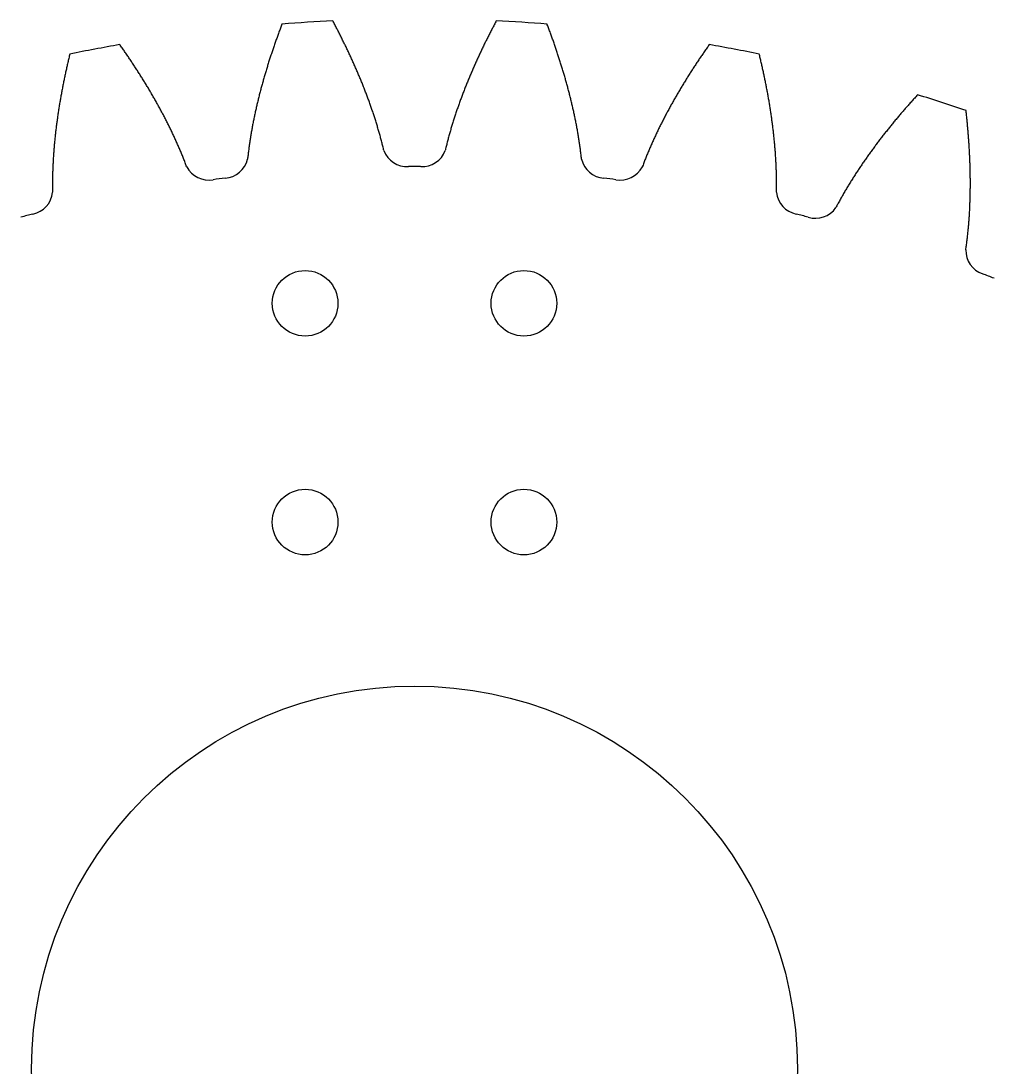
# Model space of a CAD drawing. Extents: x 72 to 228, y 22 to 178.
# Drawn here: x 132.01 to 176.49, y 130.08 to 177.91 of the extents above; entities that cross this region are included whole.
import ezdxf

# ---------------------------------------------------------------- set-up
doc = ezdxf.new("R2010")
doc.units = 0
doc.layers.get('0').update_dxf_attribs({"linetype": 'continuous'})

# ---------------------------------------------------------------- blocks, each defined once
blk = doc.blocks.new('CUT088')
at = {"color": 0}
for points in [[(143.942, 177.764), (143.924, 177.718), (143.907, 177.671), (143.889, 177.624), (143.871, 177.577), (143.854, 177.531), (143.836, 177.484), (143.819, 177.437), (143.802, 177.39), (143.784, 177.343), (143.767, 177.296), (143.75, 177.249), (143.733, 177.202), (143.716, 177.155), (143.699, 177.108), (143.682, 177.061), (143.666, 177.014), (143.649, 176.967), (143.632, 176.919), (143.616, 176.872), (143.599, 176.825), (143.583, 176.778), (143.567, 176.731), (143.55, 176.683), (143.534, 176.636), (143.518, 176.589), (143.502, 176.541), (143.486, 176.494), (143.471, 176.446), (143.455, 176.399), (143.439, 176.351), (143.424, 176.304), (143.408, 176.256), (143.393, 176.209), (143.377, 176.161), (143.362, 176.114), (143.347, 176.066), (143.332, 176.018), (143.317, 175.971), (143.302, 175.923), (143.287, 175.875), (143.272, 175.827), (143.257, 175.78), (143.243, 175.732), (143.228, 175.684), (143.214, 175.636), (143.199, 175.588), (143.185, 175.54), (143.171, 175.492), (143.157, 175.444), (143.143, 175.396), (143.129, 175.348), (143.115, 175.3), (143.101, 175.252), (143.088, 175.204), (143.074, 175.156), (143.061, 175.108), (143.047, 175.06), (143.034, 175.011), (143.021, 174.963), (143.008, 174.915), (142.995, 174.867), (142.982, 174.818), (142.969, 174.77), (142.956, 174.722), (142.944, 174.673), (142.931, 174.625), (142.918, 174.577), (142.906, 174.528), (142.894, 174.48), (142.882, 174.431), (142.87, 174.383), (142.858, 174.334), (142.846, 174.286), (142.834, 174.237), (142.822, 174.188), (142.811, 174.14), (142.799, 174.091), (142.788, 174.042), (142.776, 173.994), (142.765, 173.945), (142.754, 173.896), (142.743, 173.847), (142.732, 173.799), (142.722, 173.75), (142.711, 173.701), (142.7, 173.652), (142.69, 173.603), (142.68, 173.554), (142.669, 173.505), (142.659, 173.456), (142.649, 173.407), (142.639, 173.358), (142.63, 173.309), (142.62, 173.26), (142.61, 173.211), (142.601, 173.162), (142.592, 173.113), (142.583, 173.064), (142.573, 173.015), (142.564, 172.965), (142.556, 172.916), (142.547, 172.867), (142.538, 172.818), (142.53, 172.768), (142.521, 172.719), (142.513, 172.67), (142.505, 172.62), (142.497, 172.571), (142.489, 172.522), (142.482, 172.472), (142.474, 172.423), (142.467, 172.373), (142.459, 172.324), (142.452, 172.274), (142.445, 172.225), (142.438, 172.175), (142.432, 172.126), (142.425, 172.076), (142.419, 172.027), (142.412, 171.977), (142.406, 171.927), (142.4, 171.878), (142.394, 171.828), (142.389, 171.779), (142.383, 171.729), (142.378, 171.679), (142.373, 171.629), (142.369, 171.594)], [(148.598, 171.986), (148.586, 172.035), (148.575, 172.084), (148.563, 172.132), (148.552, 172.181), (148.54, 172.23), (148.528, 172.278), (148.515, 172.327), (148.503, 172.375), (148.491, 172.423), (148.478, 172.472), (148.465, 172.52), (148.452, 172.568), (148.439, 172.617), (148.426, 172.665), (148.413, 172.713), (148.399, 172.761), (148.385, 172.809), (148.372, 172.857), (148.358, 172.905), (148.344, 172.953), (148.33, 173.001), (148.315, 173.049), (148.301, 173.097), (148.287, 173.145), (148.272, 173.193), (148.257, 173.241), (148.242, 173.288), (148.227, 173.336), (148.212, 173.384), (148.197, 173.431), (148.182, 173.479), (148.166, 173.527), (148.151, 173.574), (148.135, 173.622), (148.119, 173.669), (148.104, 173.716), (148.088, 173.764), (148.071, 173.811), (148.055, 173.858), (148.039, 173.906), (148.023, 173.953), (148.006, 174), (147.989, 174.047), (147.973, 174.094), (147.956, 174.142), (147.939, 174.189), (147.922, 174.236), (147.905, 174.283), (147.888, 174.329), (147.87, 174.376), (147.853, 174.423), (147.835, 174.47), (147.818, 174.517), (147.8, 174.564), (147.782, 174.61), (147.764, 174.657), (147.746, 174.704), (147.728, 174.75), (147.71, 174.797), (147.692, 174.843), (147.673, 174.89), (147.655, 174.936), (147.636, 174.983), (147.618, 175.029), (147.599, 175.076), (147.58, 175.122), (147.561, 175.168), (147.542, 175.214), (147.523, 175.261), (147.504, 175.307), (147.485, 175.353), (147.465, 175.399), (147.446, 175.445), (147.426, 175.491), (147.407, 175.537), (147.387, 175.583), (147.367, 175.629), (147.347, 175.675), (147.327, 175.721), (147.307, 175.767), (147.287, 175.812), (147.267, 175.858), (147.247, 175.904), (147.227, 175.949), (147.206, 175.995), (147.186, 176.041), (147.165, 176.086), (147.144, 176.132), (147.124, 176.177), (147.103, 176.223), (147.082, 176.268), (147.061, 176.314), (147.04, 176.359), (147.019, 176.404), (146.997, 176.45), (146.976, 176.495), (146.955, 176.54), (146.933, 176.585), (146.912, 176.63), (146.89, 176.675), (146.869, 176.72), (146.847, 176.765), (146.825, 176.81), (146.803, 176.855), (146.781, 176.9), (146.759, 176.945), (146.737, 176.99), (146.715, 177.035), (146.693, 177.08), (146.67, 177.124), (146.648, 177.169), (146.625, 177.214), (146.603, 177.258), (146.58, 177.303), (146.558, 177.348), (146.535, 177.392), (146.512, 177.437), (146.489, 177.481), (146.466, 177.525), (146.443, 177.57), (146.42, 177.614), (146.397, 177.658), (146.374, 177.703), (146.35, 177.747), (146.327, 177.791), (146.304, 177.835), (146.28, 177.879), (146.264, 177.91)], [(148.598, 171.986), (148.586, 172.035), (148.575, 172.084), (148.563, 172.132), (148.552, 172.181), (148.54, 172.23), (148.528, 172.278), (148.515, 172.327), (148.503, 172.375), (148.491, 172.423), (148.478, 172.472), (148.465, 172.52), (148.452, 172.568), (148.439, 172.617), (148.426, 172.665), (148.413, 172.713), (148.399, 172.761), (148.385, 172.809), (148.372, 172.857), (148.358, 172.905), (148.344, 172.953), (148.33, 173.001), (148.315, 173.049), (148.301, 173.097), (148.287, 173.145), (148.272, 173.193), (148.257, 173.241), (148.242, 173.288), (148.227, 173.336), (148.212, 173.384), (148.197, 173.431), (148.182, 173.479), (148.166, 173.527), (148.151, 173.574), (148.135, 173.622), (148.119, 173.669), (148.104, 173.716), (148.088, 173.764), (148.071, 173.811), (148.055, 173.858), (148.039, 173.906), (148.023, 173.953), (148.006, 174), (147.989, 174.047), (147.973, 174.094), (147.956, 174.142), (147.939, 174.189), (147.922, 174.236), (147.905, 174.283), (147.888, 174.329), (147.87, 174.376), (147.853, 174.423), (147.835, 174.47), (147.818, 174.517), (147.8, 174.564), (147.782, 174.61), (147.764, 174.657), (147.746, 174.704), (147.728, 174.75), (147.71, 174.797), (147.692, 174.843), (147.673, 174.89), (147.655, 174.936), (147.636, 174.983), (147.618, 175.029), (147.599, 175.076), (147.58, 175.122), (147.561, 175.168), (147.542, 175.214), (147.523, 175.261), (147.504, 175.307), (147.485, 175.353), (147.465, 175.399), (147.446, 175.445), (147.426, 175.491), (147.407, 175.537), (147.387, 175.583), (147.367, 175.629), (147.347, 175.675), (147.327, 175.721), (147.307, 175.767), (147.287, 175.812), (147.267, 175.858), (147.247, 175.904), (147.227, 175.949), (147.206, 175.995), (147.186, 176.041), (147.165, 176.086), (147.144, 176.132), (147.124, 176.177), (147.103, 176.223), (147.082, 176.268), (147.061, 176.314), (147.04, 176.359), (147.019, 176.404), (146.997, 176.45), (146.976, 176.495), (146.955, 176.54), (146.933, 176.585), (146.912, 176.63), (146.89, 176.675), (146.869, 176.72), (146.847, 176.765), (146.825, 176.81), (146.803, 176.855), (146.781, 176.9), (146.759, 176.945), (146.737, 176.99), (146.715, 177.035), (146.693, 177.08), (146.67, 177.124), (146.648, 177.169), (146.625, 177.214), (146.603, 177.258), (146.58, 177.303), (146.558, 177.348), (146.535, 177.392), (146.512, 177.437), (146.489, 177.481), (146.466, 177.525), (146.443, 177.57), (146.42, 177.614), (146.397, 177.658), (146.374, 177.703), (146.35, 177.747), (146.327, 177.791), (146.304, 177.835), (146.28, 177.879), (146.264, 177.91)], [(153.736, 177.91), (153.713, 177.866), (153.689, 177.822), (153.666, 177.778), (153.643, 177.734), (153.619, 177.69), (153.596, 177.645), (153.573, 177.601), (153.55, 177.557), (153.527, 177.512), (153.504, 177.468), (153.481, 177.423), (153.458, 177.379), (153.436, 177.334), (153.413, 177.29), (153.39, 177.245), (153.368, 177.2), (153.345, 177.156), (153.323, 177.111), (153.301, 177.066), (153.278, 177.022), (153.256, 176.977), (153.234, 176.932), (153.212, 176.887), (153.19, 176.842), (153.168, 176.797), (153.147, 176.752), (153.125, 176.707), (153.103, 176.662), (153.082, 176.617), (153.06, 176.572), (153.039, 176.526), (153.017, 176.481), (152.996, 176.436), (152.975, 176.391), (152.954, 176.345), (152.933, 176.3), (152.912, 176.255), (152.891, 176.209), (152.87, 176.164), (152.849, 176.118), (152.829, 176.073), (152.808, 176.027), (152.788, 175.982), (152.767, 175.936), (152.747, 175.89), (152.727, 175.844), (152.707, 175.799), (152.687, 175.753), (152.667, 175.707), (152.647, 175.661), (152.627, 175.615), (152.607, 175.569), (152.587, 175.523), (152.568, 175.477), (152.548, 175.431), (152.529, 175.385), (152.51, 175.339), (152.49, 175.293), (152.471, 175.247), (152.452, 175.201), (152.433, 175.154), (152.414, 175.108), (152.396, 175.062), (152.377, 175.015), (152.358, 174.969), (152.34, 174.923), (152.321, 174.876), (152.303, 174.83), (152.285, 174.783), (152.266, 174.736), (152.248, 174.69), (152.23, 174.643), (152.213, 174.596), (152.195, 174.55), (152.177, 174.503), (152.16, 174.456), (152.142, 174.409), (152.125, 174.362), (152.107, 174.315), (152.09, 174.269), (152.073, 174.222), (152.056, 174.175), (152.039, 174.127), (152.022, 174.08), (152.006, 174.033), (151.989, 173.986), (151.973, 173.939), (151.956, 173.892), (151.94, 173.844), (151.924, 173.797), (151.908, 173.75), (151.892, 173.702), (151.876, 173.655), (151.86, 173.607), (151.844, 173.56), (151.829, 173.512), (151.814, 173.465), (151.798, 173.417), (151.783, 173.37), (151.768, 173.322), (151.753, 173.274), (151.738, 173.226), (151.724, 173.179), (151.709, 173.131), (151.695, 173.083), (151.68, 173.035), (151.666, 172.987), (151.652, 172.939), (151.638, 172.891), (151.624, 172.843), (151.61, 172.795), (151.597, 172.747), (151.583, 172.699), (151.57, 172.651), (151.557, 172.602), (151.544, 172.554), (151.531, 172.506), (151.518, 172.457), (151.506, 172.409), (151.493, 172.361), (151.481, 172.312), (151.469, 172.264), (151.457, 172.215), (151.445, 172.166), (151.433, 172.118), (151.422, 172.069), (151.41, 172.021), (151.402, 171.986)], [(157.631, 171.594), (157.626, 171.644), (157.621, 171.694), (157.615, 171.744), (157.61, 171.793), (157.604, 171.843), (157.598, 171.893), (157.592, 171.942), (157.586, 171.992), (157.58, 172.041), (157.573, 172.091), (157.566, 172.141), (157.56, 172.19), (157.553, 172.24), (157.546, 172.289), (157.538, 172.339), (157.531, 172.388), (157.524, 172.438), (157.516, 172.487), (157.508, 172.536), (157.5, 172.586), (157.492, 172.635), (157.484, 172.684), (157.476, 172.734), (157.468, 172.783), (157.459, 172.832), (157.451, 172.882), (157.442, 172.931), (157.433, 172.98), (157.424, 173.029), (157.415, 173.078), (157.406, 173.127), (157.396, 173.177), (157.387, 173.226), (157.377, 173.275), (157.367, 173.324), (157.358, 173.373), (157.348, 173.422), (157.338, 173.471), (157.328, 173.52), (157.317, 173.569), (157.307, 173.618), (157.296, 173.667), (157.286, 173.715), (157.275, 173.764), (157.264, 173.813), (157.253, 173.862), (157.242, 173.911), (157.231, 173.959), (157.22, 174.008), (157.209, 174.057), (157.197, 174.106), (157.186, 174.154), (157.174, 174.203), (157.163, 174.251), (157.151, 174.3), (157.139, 174.349), (157.127, 174.397), (157.115, 174.446), (157.103, 174.494), (157.09, 174.543), (157.078, 174.591), (157.065, 174.639), (157.053, 174.688), (157.04, 174.736), (157.027, 174.784), (157.014, 174.833), (157.001, 174.881), (156.988, 174.929), (156.975, 174.978), (156.962, 175.026), (156.949, 175.074), (156.935, 175.122), (156.922, 175.17), (156.908, 175.218), (156.894, 175.267), (156.881, 175.315), (156.867, 175.363), (156.853, 175.411), (156.839, 175.459), (156.825, 175.507), (156.811, 175.555), (156.796, 175.602), (156.782, 175.65), (156.767, 175.698), (156.753, 175.746), (156.738, 175.794), (156.724, 175.842), (156.709, 175.889), (156.694, 175.937), (156.679, 175.985), (156.664, 176.033), (156.649, 176.08), (156.633, 176.128), (156.618, 176.175), (156.603, 176.223), (156.587, 176.271), (156.572, 176.318), (156.556, 176.366), (156.541, 176.413), (156.525, 176.461), (156.509, 176.508), (156.493, 176.555), (156.477, 176.603), (156.461, 176.65), (156.445, 176.697), (156.429, 176.745), (156.412, 176.792), (156.396, 176.839), (156.379, 176.886), (156.363, 176.934), (156.346, 176.981), (156.33, 177.028), (156.313, 177.075), (156.296, 177.122), (156.279, 177.169), (156.262, 177.216), (156.245, 177.263), (156.228, 177.31), (156.211, 177.357), (156.193, 177.404), (156.176, 177.451), (156.158, 177.498), (156.141, 177.545), (156.123, 177.591), (156.106, 177.638), (156.088, 177.685), (156.07, 177.732), (156.058, 177.764)], [(139.586, 171.243), (139.569, 171.29), (139.552, 171.337), (139.534, 171.384), (139.516, 171.43), (139.498, 171.477), (139.48, 171.524), (139.462, 171.57), (139.444, 171.617), (139.425, 171.663), (139.407, 171.71), (139.388, 171.756), (139.369, 171.802), (139.35, 171.848), (139.331, 171.895), (139.312, 171.941), (139.292, 171.987), (139.273, 172.033), (139.253, 172.079), (139.233, 172.125), (139.213, 172.171), (139.193, 172.216), (139.173, 172.262), (139.153, 172.308), (139.133, 172.354), (139.112, 172.399), (139.092, 172.445), (139.071, 172.49), (139.05, 172.536), (139.029, 172.581), (139.008, 172.626), (138.987, 172.672), (138.966, 172.717), (138.944, 172.762), (138.923, 172.807), (138.901, 172.852), (138.879, 172.897), (138.858, 172.942), (138.836, 172.987), (138.814, 173.032), (138.792, 173.077), (138.769, 173.122), (138.747, 173.167), (138.725, 173.211), (138.702, 173.256), (138.68, 173.301), (138.657, 173.345), (138.634, 173.39), (138.611, 173.434), (138.588, 173.479), (138.565, 173.523), (138.542, 173.567), (138.519, 173.612), (138.495, 173.656), (138.472, 173.7), (138.448, 173.744), (138.425, 173.788), (138.401, 173.832), (138.377, 173.876), (138.353, 173.92), (138.329, 173.964), (138.305, 174.008), (138.281, 174.052), (138.257, 174.095), (138.233, 174.139), (138.208, 174.183), (138.184, 174.226), (138.159, 174.27), (138.135, 174.313), (138.11, 174.357), (138.085, 174.4), (138.06, 174.443), (138.035, 174.487), (138.01, 174.53), (137.985, 174.573), (137.96, 174.616), (137.935, 174.66), (137.909, 174.703), (137.884, 174.746), (137.858, 174.789), (137.833, 174.832), (137.807, 174.875), (137.781, 174.917), (137.755, 174.96), (137.729, 175.003), (137.703, 175.046), (137.677, 175.088), (137.651, 175.131), (137.625, 175.174), (137.599, 175.216), (137.572, 175.259), (137.546, 175.301), (137.519, 175.343), (137.493, 175.386), (137.466, 175.428), (137.44, 175.47), (137.413, 175.513), (137.386, 175.555), (137.359, 175.597), (137.332, 175.639), (137.305, 175.681), (137.278, 175.723), (137.25, 175.765), (137.223, 175.807), (137.196, 175.849), (137.168, 175.891), (137.141, 175.932), (137.113, 175.974), (137.086, 176.016), (137.058, 176.057), (137.03, 176.099), (137.003, 176.14), (136.975, 176.182), (136.947, 176.223), (136.919, 176.265), (136.891, 176.306), (136.862, 176.347), (136.834, 176.389), (136.806, 176.43), (136.778, 176.471), (136.749, 176.512), (136.721, 176.553), (136.692, 176.594), (136.664, 176.636), (136.635, 176.676), (136.606, 176.717), (136.577, 176.758), (136.548, 176.799), (136.528, 176.828)], [(163.472, 176.828), (163.443, 176.787), (163.414, 176.746), (163.385, 176.705), (163.357, 176.664), (163.328, 176.623), (163.299, 176.582), (163.271, 176.541), (163.242, 176.5), (163.214, 176.459), (163.186, 176.418), (163.157, 176.376), (163.129, 176.335), (163.101, 176.294), (163.073, 176.252), (163.045, 176.211), (163.017, 176.17), (162.989, 176.128), (162.961, 176.087), (162.934, 176.045), (162.906, 176.003), (162.878, 175.962), (162.851, 175.92), (162.823, 175.878), (162.796, 175.836), (162.769, 175.794), (162.741, 175.752), (162.714, 175.71), (162.687, 175.668), (162.66, 175.626), (162.633, 175.584), (162.606, 175.542), (162.579, 175.5), (162.553, 175.458), (162.526, 175.416), (162.499, 175.373), (162.473, 175.331), (162.446, 175.288), (162.42, 175.246), (162.393, 175.203), (162.367, 175.161), (162.341, 175.118), (162.315, 175.076), (162.289, 175.033), (162.263, 174.99), (162.237, 174.947), (162.211, 174.905), (162.185, 174.862), (162.16, 174.819), (162.134, 174.776), (162.109, 174.733), (162.083, 174.69), (162.058, 174.647), (162.033, 174.604), (162.007, 174.56), (161.982, 174.517), (161.957, 174.474), (161.932, 174.431), (161.907, 174.387), (161.883, 174.344), (161.858, 174.3), (161.833, 174.257), (161.809, 174.213), (161.784, 174.17), (161.76, 174.126), (161.736, 174.082), (161.712, 174.038), (161.687, 173.995), (161.663, 173.951), (161.639, 173.907), (161.616, 173.863), (161.592, 173.819), (161.568, 173.775), (161.545, 173.731), (161.521, 173.687), (161.498, 173.643), (161.474, 173.598), (161.451, 173.554), (161.428, 173.51), (161.405, 173.465), (161.382, 173.421), (161.359, 173.376), (161.336, 173.332), (161.314, 173.287), (161.291, 173.243), (161.269, 173.198), (161.246, 173.153), (161.224, 173.109), (161.202, 173.064), (161.18, 173.019), (161.158, 172.974), (161.136, 172.929), (161.114, 172.884), (161.092, 172.839), (161.071, 172.794), (161.049, 172.749), (161.028, 172.704), (161.007, 172.658), (160.986, 172.613), (160.965, 172.568), (160.944, 172.522), (160.923, 172.477), (160.902, 172.431), (160.882, 172.386), (160.861, 172.34), (160.841, 172.294), (160.821, 172.249), (160.801, 172.203), (160.781, 172.157), (160.761, 172.111), (160.741, 172.065), (160.721, 172.019), (160.702, 171.973), (160.683, 171.927), (160.663, 171.881), (160.644, 171.835), (160.625, 171.788), (160.606, 171.742), (160.588, 171.696), (160.569, 171.649), (160.551, 171.603), (160.532, 171.556), (160.514, 171.51), (160.496, 171.463), (160.478, 171.416), (160.461, 171.37), (160.443, 171.323), (160.426, 171.276), (160.414, 171.243)], [(134.244, 176.392), (134.232, 176.343), (134.22, 176.295), (134.208, 176.246), (134.197, 176.198), (134.185, 176.149), (134.174, 176.1), (134.162, 176.052), (134.151, 176.003), (134.14, 175.954), (134.128, 175.905), (134.117, 175.857), (134.106, 175.808), (134.095, 175.759), (134.085, 175.71), (134.074, 175.661), (134.063, 175.613), (134.052, 175.564), (134.042, 175.515), (134.031, 175.466), (134.021, 175.417), (134.011, 175.368), (134, 175.319), (133.99, 175.27), (133.98, 175.221), (133.97, 175.172), (133.96, 175.123), (133.95, 175.074), (133.941, 175.025), (133.931, 174.976), (133.921, 174.927), (133.912, 174.878), (133.903, 174.829), (133.893, 174.78), (133.884, 174.731), (133.875, 174.681), (133.866, 174.632), (133.857, 174.583), (133.848, 174.534), (133.839, 174.485), (133.83, 174.435), (133.821, 174.386), (133.813, 174.337), (133.804, 174.288), (133.796, 174.238), (133.788, 174.189), (133.779, 174.14), (133.771, 174.09), (133.763, 174.041), (133.755, 173.992), (133.747, 173.942), (133.74, 173.893), (133.732, 173.844), (133.724, 173.794), (133.717, 173.745), (133.709, 173.695), (133.702, 173.646), (133.695, 173.596), (133.688, 173.547), (133.68, 173.497), (133.674, 173.448), (133.667, 173.398), (133.66, 173.349), (133.653, 173.299), (133.647, 173.25), (133.64, 173.2), (133.634, 173.151), (133.627, 173.101), (133.621, 173.051), (133.615, 173.002), (133.609, 172.952), (133.603, 172.902), (133.597, 172.853), (133.592, 172.803), (133.586, 172.753), (133.581, 172.704), (133.575, 172.654), (133.57, 172.604), (133.565, 172.555), (133.56, 172.505), (133.555, 172.455), (133.55, 172.405), (133.545, 172.356), (133.54, 172.306), (133.536, 172.256), (133.531, 172.206), (133.527, 172.156), (133.523, 172.107), (133.519, 172.057), (133.515, 172.007), (133.511, 171.957), (133.507, 171.907), (133.503, 171.857), (133.5, 171.807), (133.496, 171.758), (133.493, 171.708), (133.49, 171.658), (133.487, 171.608), (133.484, 171.558), (133.481, 171.508), (133.478, 171.458), (133.476, 171.408), (133.473, 171.358), (133.471, 171.308), (133.468, 171.258), (133.466, 171.208), (133.464, 171.158), (133.463, 171.108), (133.461, 171.058), (133.459, 171.008), (133.458, 170.958), (133.456, 170.909), (133.455, 170.859), (133.454, 170.809), (133.453, 170.759), (133.453, 170.709), (133.452, 170.659), (133.452, 170.609), (133.451, 170.559), (133.451, 170.509), (133.451, 170.459), (133.451, 170.409), (133.451, 170.359), (133.452, 170.309), (133.452, 170.259), (133.453, 170.209), (133.454, 170.159), (133.455, 170.109), (133.456, 170.074)], [(166.544, 170.074), (166.545, 170.123), (166.546, 170.173), (166.547, 170.223), (166.548, 170.273), (166.548, 170.323), (166.549, 170.373), (166.549, 170.423), (166.549, 170.473), (166.549, 170.523), (166.549, 170.573), (166.548, 170.623), (166.548, 170.673), (166.547, 170.723), (166.546, 170.773), (166.545, 170.823), (166.544, 170.873), (166.543, 170.923), (166.542, 170.973), (166.54, 171.023), (166.539, 171.073), (166.537, 171.123), (166.535, 171.173), (166.533, 171.223), (166.531, 171.273), (166.529, 171.323), (166.526, 171.373), (166.524, 171.423), (166.521, 171.473), (166.518, 171.523), (166.515, 171.573), (166.512, 171.623), (166.509, 171.673), (166.506, 171.722), (166.503, 171.772), (166.499, 171.822), (166.496, 171.872), (166.492, 171.922), (166.488, 171.972), (166.484, 172.022), (166.48, 172.072), (166.476, 172.121), (166.472, 172.171), (166.467, 172.221), (166.463, 172.271), (166.458, 172.321), (166.454, 172.37), (166.449, 172.42), (166.444, 172.47), (166.439, 172.52), (166.434, 172.569), (166.429, 172.619), (166.423, 172.669), (166.418, 172.719), (166.412, 172.768), (166.407, 172.818), (166.401, 172.868), (166.395, 172.917), (166.389, 172.967), (166.383, 173.016), (166.377, 173.066), (166.371, 173.116), (166.364, 173.165), (166.358, 173.215), (166.351, 173.264), (166.345, 173.314), (166.338, 173.364), (166.331, 173.413), (166.324, 173.463), (166.317, 173.512), (166.31, 173.562), (166.303, 173.611), (166.296, 173.661), (166.289, 173.71), (166.281, 173.759), (166.274, 173.809), (166.266, 173.858), (166.258, 173.908), (166.25, 173.957), (166.242, 174.006), (166.234, 174.056), (166.226, 174.105), (166.218, 174.155), (166.21, 174.204), (166.202, 174.253), (166.193, 174.302), (166.185, 174.352), (166.176, 174.401), (166.167, 174.45), (166.159, 174.499), (166.15, 174.549), (166.141, 174.598), (166.132, 174.647), (166.123, 174.696), (166.113, 174.745), (166.104, 174.794), (166.095, 174.844), (166.085, 174.893), (166.076, 174.942), (166.066, 174.991), (166.056, 175.04), (166.047, 175.089), (166.037, 175.138), (166.027, 175.187), (166.017, 175.236), (166.007, 175.285), (165.996, 175.334), (165.986, 175.383), (165.976, 175.432), (165.965, 175.481), (165.955, 175.529), (165.944, 175.578), (165.934, 175.627), (165.923, 175.676), (165.912, 175.725), (165.901, 175.774), (165.89, 175.822), (165.879, 175.871), (165.868, 175.92), (165.857, 175.969), (165.846, 176.017), (165.834, 176.066), (165.823, 176.115), (165.811, 176.163), (165.8, 176.212), (165.788, 176.261), (165.777, 176.309), (165.765, 176.358), (165.756, 176.392)], [(166.544, 170.074), (166.545, 170.123), (166.546, 170.173), (166.547, 170.223), (166.548, 170.273), (166.548, 170.323), (166.549, 170.373), (166.549, 170.423), (166.549, 170.473), (166.549, 170.523), (166.549, 170.573), (166.548, 170.623), (166.548, 170.673), (166.547, 170.723), (166.546, 170.773), (166.545, 170.823), (166.544, 170.873), (166.543, 170.923), (166.542, 170.973), (166.54, 171.023), (166.539, 171.073), (166.537, 171.123), (166.535, 171.173), (166.533, 171.223), (166.531, 171.273), (166.529, 171.323), (166.526, 171.373), (166.524, 171.423), (166.521, 171.473), (166.518, 171.523), (166.515, 171.573), (166.512, 171.623), (166.509, 171.673), (166.506, 171.722), (166.503, 171.772), (166.499, 171.822), (166.496, 171.872), (166.492, 171.922), (166.488, 171.972), (166.484, 172.022), (166.48, 172.072), (166.476, 172.121), (166.472, 172.171), (166.467, 172.221), (166.463, 172.271), (166.458, 172.321), (166.454, 172.37), (166.449, 172.42), (166.444, 172.47), (166.439, 172.52), (166.434, 172.569), (166.429, 172.619), (166.423, 172.669), (166.418, 172.719), (166.412, 172.768), (166.407, 172.818), (166.401, 172.868), (166.395, 172.917), (166.389, 172.967), (166.383, 173.016), (166.377, 173.066), (166.371, 173.116), (166.364, 173.165), (166.358, 173.215), (166.351, 173.264), (166.345, 173.314), (166.338, 173.364), (166.331, 173.413), (166.324, 173.463), (166.317, 173.512), (166.31, 173.562), (166.303, 173.611), (166.296, 173.661), (166.289, 173.71), (166.281, 173.759), (166.274, 173.809), (166.266, 173.858), (166.258, 173.908), (166.25, 173.957), (166.242, 174.006), (166.234, 174.056), (166.226, 174.105), (166.218, 174.155), (166.21, 174.204), (166.202, 174.253), (166.193, 174.302), (166.185, 174.352), (166.176, 174.401), (166.167, 174.45), (166.159, 174.499), (166.15, 174.549), (166.141, 174.598), (166.132, 174.647), (166.123, 174.696), (166.113, 174.745), (166.104, 174.794), (166.095, 174.844), (166.085, 174.893), (166.076, 174.942), (166.066, 174.991), (166.056, 175.04), (166.047, 175.089), (166.037, 175.138), (166.027, 175.187), (166.017, 175.236), (166.007, 175.285), (165.996, 175.334), (165.986, 175.383), (165.976, 175.432), (165.965, 175.481), (165.955, 175.529), (165.944, 175.578), (165.934, 175.627), (165.923, 175.676), (165.912, 175.725), (165.901, 175.774), (165.89, 175.822), (165.879, 175.871), (165.868, 175.92), (165.857, 175.969), (165.846, 176.017), (165.834, 176.066), (165.823, 176.115), (165.811, 176.163), (165.8, 176.212), (165.788, 176.261), (165.777, 176.309), (165.765, 176.358), (165.756, 176.392)], [(172.995, 174.533), (172.961, 174.497), (172.927, 174.46), (172.893, 174.423), (172.86, 174.386), (172.826, 174.349), (172.793, 174.312), (172.759, 174.274), (172.726, 174.237), (172.693, 174.2), (172.659, 174.163), (172.626, 174.125), (172.593, 174.088), (172.56, 174.05), (172.527, 174.013), (172.494, 173.975), (172.461, 173.937), (172.428, 173.9), (172.395, 173.862), (172.363, 173.824), (172.33, 173.786), (172.297, 173.749), (172.265, 173.711), (172.232, 173.673), (172.2, 173.634), (172.168, 173.596), (172.135, 173.558), (172.103, 173.52), (172.071, 173.482), (172.039, 173.443), (172.007, 173.405), (171.975, 173.367), (171.943, 173.328), (171.911, 173.29), (171.879, 173.251), (171.847, 173.212), (171.816, 173.174), (171.784, 173.135), (171.753, 173.096), (171.721, 173.057), (171.69, 173.018), (171.658, 172.979), (171.627, 172.94), (171.596, 172.901), (171.565, 172.862), (171.534, 172.823), (171.503, 172.784), (171.472, 172.744), (171.441, 172.705), (171.41, 172.665), (171.38, 172.626), (171.349, 172.586), (171.319, 172.547), (171.288, 172.507), (171.258, 172.468), (171.227, 172.428), (171.197, 172.388), (171.167, 172.348), (171.137, 172.308), (171.107, 172.268), (171.077, 172.228), (171.047, 172.188), (171.017, 172.148), (170.987, 172.108), (170.958, 172.068), (170.928, 172.027), (170.899, 171.987), (170.869, 171.946), (170.84, 171.906), (170.811, 171.865), (170.781, 171.825), (170.752, 171.784), (170.723, 171.743), (170.694, 171.703), (170.666, 171.662), (170.637, 171.621), (170.608, 171.58), (170.58, 171.539), (170.551, 171.498), (170.523, 171.457), (170.494, 171.415), (170.466, 171.374), (170.438, 171.333), (170.41, 171.292), (170.382, 171.25), (170.354, 171.209), (170.326, 171.167), (170.298, 171.125), (170.271, 171.084), (170.243, 171.042), (170.216, 171), (170.189, 170.958), (170.161, 170.916), (170.134, 170.874), (170.107, 170.832), (170.08, 170.79), (170.053, 170.748), (170.027, 170.706), (170, 170.663), (169.973, 170.621), (169.947, 170.579), (169.921, 170.536), (169.894, 170.494), (169.868, 170.451), (169.842, 170.408), (169.816, 170.365), (169.791, 170.323), (169.765, 170.28), (169.739, 170.237), (169.714, 170.194), (169.688, 170.151), (169.663, 170.107), (169.638, 170.064), (169.613, 170.021), (169.588, 169.978), (169.564, 169.934), (169.539, 169.891), (169.514, 169.847), (169.49, 169.803), (169.466, 169.76), (169.442, 169.716), (169.418, 169.672), (169.394, 169.628), (169.37, 169.584), (169.347, 169.54), (169.323, 169.496), (169.3, 169.451), (169.277, 169.407), (169.261, 169.376)], [(175.196, 167.447), (175.204, 167.497), (175.211, 167.546), (175.218, 167.596), (175.225, 167.645), (175.232, 167.695), (175.238, 167.744), (175.245, 167.794), (175.251, 167.844), (175.257, 167.893), (175.263, 167.943), (175.269, 167.993), (175.275, 168.042), (175.281, 168.092), (175.286, 168.142), (175.291, 168.191), (175.297, 168.241), (175.302, 168.291), (175.307, 168.341), (175.311, 168.39), (175.316, 168.44), (175.321, 168.49), (175.325, 168.54), (175.329, 168.589), (175.333, 168.639), (175.337, 168.689), (175.341, 168.739), (175.345, 168.789), (175.349, 168.839), (175.352, 168.889), (175.356, 168.938), (175.359, 168.988), (175.362, 169.038), (175.365, 169.088), (175.368, 169.138), (175.371, 169.188), (175.374, 169.238), (175.376, 169.288), (175.379, 169.338), (175.381, 169.388), (175.383, 169.438), (175.385, 169.488), (175.387, 169.538), (175.389, 169.588), (175.391, 169.638), (175.393, 169.688), (175.394, 169.738), (175.396, 169.787), (175.397, 169.837), (175.398, 169.887), (175.4, 169.937), (175.401, 169.987), (175.402, 170.037), (175.402, 170.087), (175.403, 170.137), (175.404, 170.187), (175.404, 170.237), (175.405, 170.287), (175.405, 170.337), (175.405, 170.387), (175.405, 170.437), (175.405, 170.487), (175.405, 170.537), (175.405, 170.587), (175.405, 170.637), (175.405, 170.687), (175.404, 170.737), (175.404, 170.787), (175.403, 170.837), (175.402, 170.887), (175.401, 170.937), (175.401, 170.987), (175.4, 171.037), (175.398, 171.087), (175.397, 171.137), (175.396, 171.187), (175.395, 171.237), (175.393, 171.287), (175.391, 171.337), (175.39, 171.387), (175.388, 171.437), (175.386, 171.487), (175.384, 171.537), (175.382, 171.587), (175.38, 171.637), (175.378, 171.687), (175.376, 171.737), (175.373, 171.787), (175.371, 171.837), (175.368, 171.887), (175.366, 171.937), (175.363, 171.987), (175.36, 172.037), (175.357, 172.086), (175.354, 172.136), (175.351, 172.186), (175.348, 172.236), (175.345, 172.286), (175.342, 172.336), (175.338, 172.386), (175.335, 172.436), (175.331, 172.486), (175.328, 172.535), (175.324, 172.585), (175.32, 172.635), (175.316, 172.685), (175.312, 172.735), (175.308, 172.785), (175.304, 172.835), (175.3, 172.884), (175.296, 172.934), (175.291, 172.984), (175.287, 173.034), (175.282, 173.084), (175.278, 173.133), (175.273, 173.183), (175.268, 173.233), (175.263, 173.283), (175.258, 173.332), (175.253, 173.382), (175.248, 173.432), (175.243, 173.482), (175.238, 173.531), (175.233, 173.581), (175.227, 173.631), (175.222, 173.681), (175.216, 173.73), (175.211, 173.78), (175.207, 173.815)]]:
    blk.add_lwpolyline(points, dxfattribs=at)
for centre, radius in [((145, 165), 1.5), ((155, 165), 1.5), ((145, 155), 1.5), ((155, 155), 1.5), ((150, 130), 17.5)]:
    blk.add_circle(centre, radius, dxfattribs=at)
for centre, radius, start, end in [((150, 100), 78, 92.74574, 94.45426), ((150, 100), 78, 85.54574, 87.25426), ((150, 100), 78, 99.94574, 101.65426), ((150, 100), 78, 78.34574, 80.05426), ((150, 100), 78, 71.14574, 72.85426), ((149.654, 172.373), 1.125, -159.9222, -86.6717), ((150.346, 172.373), 1.125, -93.3283, -20.0776), ((140.586, 171.759), 1.125, -152.7222, -79.4717), ((141.272, 171.845), 1.125, -86.1283, -12.8776), ((150, 100), 71.25, 89.77453, 90.22547), ((158.728, 171.845), 1.125, -167.1222, -93.8717), ((159.414, 171.759), 1.125, -100.5283, -27.2776), ((150, 100), 71.25, 96.97453, 97.42547), ((150, 100), 71.25, 82.57453, 83.02547), ((132.337, 170.185), 1.125, -78.9283, -5.6776), ((167.663, 170.185), 1.125, -174.3222, -101.0717), ((168.333, 170.013), 1.125, -107.7283, -34.4776), ((150, 100), 71.25, 104.17453, 104.62547), ((150, 100), 71.25, 75.37453, 75.82547), ((176.321, 167.418), 1.125, 178.4778, -108.2717), ((150, 100), 71.25, 68.17453, 68.62547)]:
    blk.add_arc(centre, radius, start, end, dxfattribs=at)

msp = doc.modelspace()

# ---------------------------------------------------------------- block references
at = {"color": 0}
msp.add_blockref('CUT088', (0, 0), dxfattribs=at)

doc.saveas('drawing.dxf')
